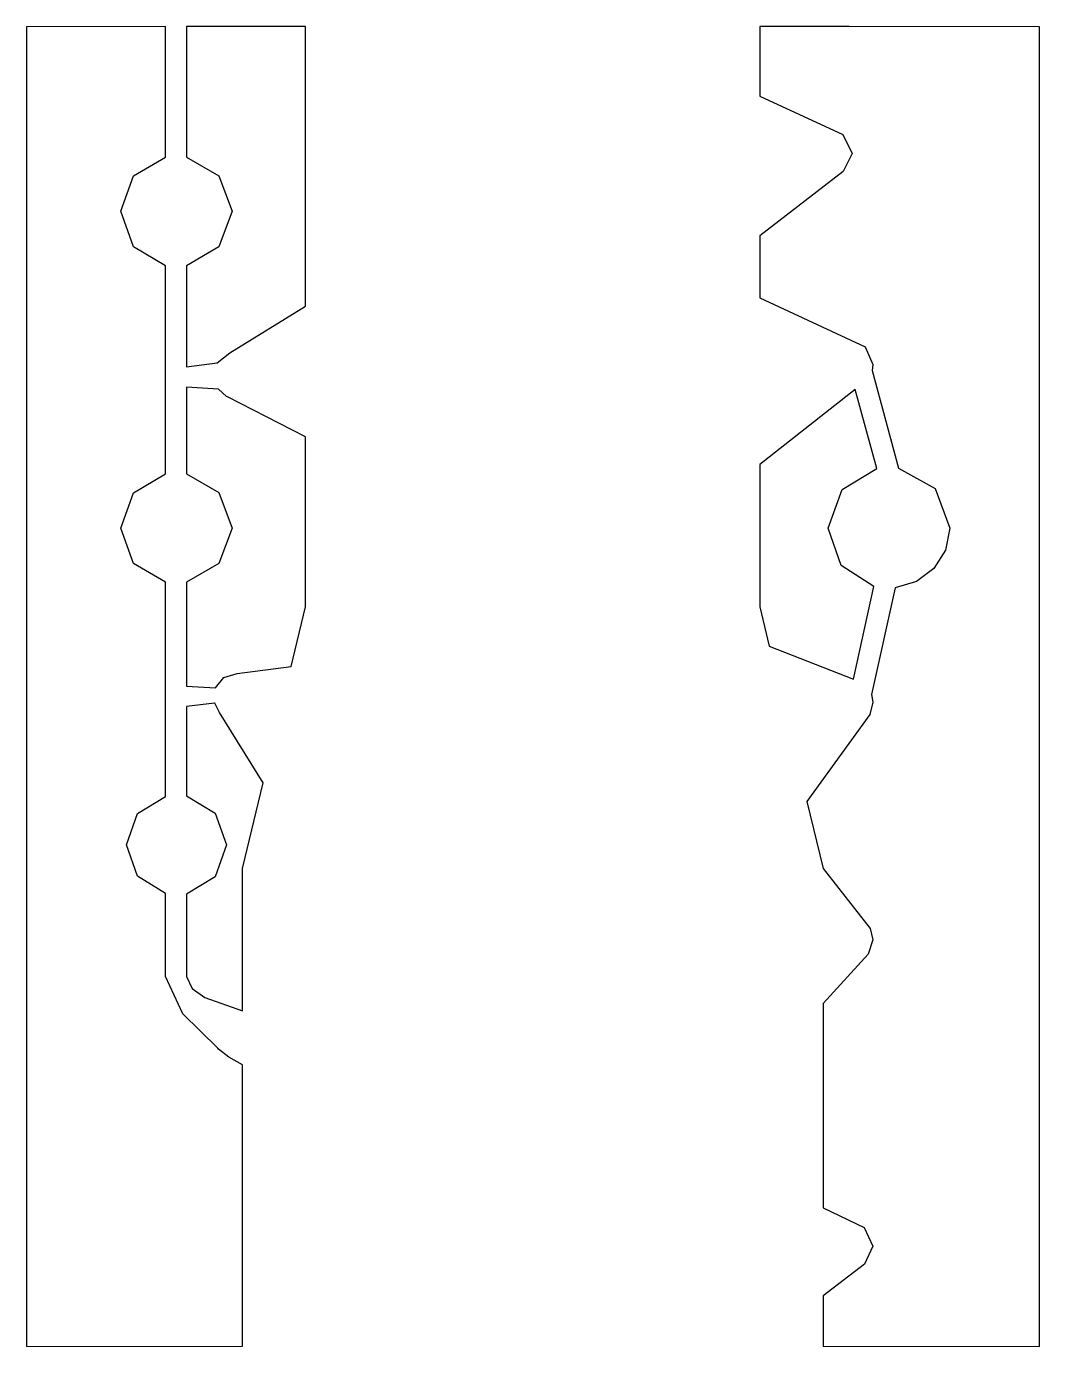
# Model space of a CAD drawing. Extents: x 98.5 to 117.7, y 177.8 to 202.8.
import ezdxf

# ---------------------------------------------------------------- set-up
doc = ezdxf.new("R2010")
doc.units = 0

msp = doc.modelspace()

# ---------------------------------------------------------------- linework, layer by layer
at = {"layer": 'Layer 1', "color": 4}
for p, q in [((101.087849, 202.804391), (98.450835, 202.795557)), ((98.450835, 202.795557), (98.450835, 177.792432)), ((101.087849, 200.326127), (101.087849, 202.804391)), ((101.087849, 202.804391), (101.087849, 202.804391)), ((101.484724, 202.804391), (101.484724, 200.326127)), ((102.049168, 202.804391), (101.484724, 202.804391)), ((101.484724, 202.804391), (101.484724, 202.804391)), ((102.543057, 202.804391), (102.049168, 202.804391)), ((103.742501, 202.804391), (102.543057, 202.804391)), ((103.742501, 197.503905), (103.742501, 202.804391)), ((113.549709, 202.804391), (112.350265, 202.804391)), ((112.350265, 202.804391), (112.350279, 202.804391)), ((112.350279, 202.804391), (112.350279, 201.481474)), ((114.043598, 202.804391), (113.549709, 202.804391)), ((117.650751, 202.795557), (114.043598, 202.804391)), ((117.650751, 177.792432), (117.650751, 202.795557)), ((112.350279, 201.481474), (113.92014, 200.75828)), ((113.92014, 200.75828), (114.096529, 200.396682)), ((114.096529, 200.396682), (113.92896, 200.052724)), ((100.483518, 199.970504), (101.087849, 200.326127)), ((101.484724, 200.326127), (102.099446, 199.97287)), ((100.241182, 199.303071), (100.483518, 199.970504)), ((102.099446, 199.97287), (102.349029, 199.303071)), ((113.92896, 200.052724), (112.350279, 198.835641)), ((100.483504, 198.631208), (100.241182, 199.303071)), ((102.349029, 199.303071), (102.099474, 198.628822)), ((101.087849, 198.271196), (100.483504, 198.631208)), ((102.099474, 198.628822), (101.484724, 198.271196)), ((112.350279, 198.835641), (112.350279, 197.662655)), ((101.087849, 194.328905), (101.087849, 198.271196)), ((101.484724, 198.271196), (101.484724, 196.357377)), ((112.350279, 197.662655), (114.343474, 196.736613)), ((102.304932, 196.62196), (103.742501, 197.503905)), ((102.066807, 196.427932), (102.304932, 196.62196)), ((114.343474, 196.736613), (114.493404, 196.401474)), ((101.484724, 196.357377), (102.066807, 196.427932)), ((114.493404, 196.401474), (114.475765, 196.286821)), ((114.475765, 196.286821), (114.978474, 194.434738)), ((102.093265, 195.934058), (101.484724, 195.969335)), ((101.484724, 195.969335), (101.484724, 195.969321)), ((101.484724, 195.969321), (101.484724, 194.328905)), ((102.243196, 195.792946), (102.093265, 195.934058)), ((114.158265, 195.925224), (112.350279, 194.505293)), ((114.56396, 194.425918), (114.158265, 195.925224)), ((114.158265, 195.925224), (114.158265, 195.925224)), ((102.260835, 195.784113), (102.243196, 195.792946)), ((103.742501, 195.025641), (102.260835, 195.784113)), ((103.742501, 191.806543), (103.742501, 195.025641)), ((112.350279, 194.505293), (112.350279, 191.806543)), ((113.908835, 194.029663), (114.56396, 194.425918)), ((114.978474, 194.434738), (115.669437, 194.048359)), ((100.483504, 193.968892), (101.087849, 194.328905)), ((101.484724, 194.328905), (102.099474, 193.971279)), ((100.241182, 193.29703), (100.483504, 193.968892)), ((102.099474, 193.971279), (102.349029, 193.29703)), ((113.646737, 193.29703), (113.908835, 194.029663)), ((115.669437, 194.048359), (115.948612, 193.29703)), ((100.483518, 192.629597), (100.241182, 193.29703)), ((102.349029, 193.29703), (102.099446, 192.627231)), ((113.89288, 192.592037), (113.646737, 193.29703)), ((115.948612, 193.29703), (115.868389, 192.879612)), ((115.868389, 192.879612), (115.648694, 192.534024)), ((101.087849, 192.273974), (100.483518, 192.629597)), ((102.099446, 192.627231), (101.484724, 192.273974)), ((114.511043, 192.194599), (113.89288, 192.592037)), ((115.648694, 192.534024), (115.32099, 192.287717)), ((101.087849, 190.801127), (101.087849, 192.273974)), ((101.484724, 192.273974), (101.484724, 190.801127)), ((114.122987, 190.43953), (114.511043, 192.194599)), ((114.916737, 192.168141), (114.466946, 190.148488)), ((115.32099, 192.287717), (114.916737, 192.168141)), ((103.469099, 190.677655), (103.742501, 191.806543)), ((112.350279, 191.806543), (112.526668, 191.06571)), ((112.526668, 191.06571), (114.122987, 190.43953)), ((101.087849, 188.21703), (101.087849, 190.801127)), ((101.484724, 190.801127), (101.484724, 190.307238)), ((102.446043, 190.545363), (103.469099, 190.677655)), ((102.031529, 190.27196), (102.194483, 190.469207)), ((102.194483, 190.469207), (102.446043, 190.545363)), ((101.484724, 190.307238), (102.031529, 190.27196)), ((114.466946, 190.148488), (114.49339, 189.998557)), ((102.01389, 189.980918), (101.484724, 189.919182)), ((101.484724, 189.919182), (101.484724, 188.225849)), ((102.02271, 189.980918), (102.013876, 189.980918)), ((102.013876, 189.980918), (102.01389, 189.980918)), ((102.110904, 189.80453), (102.02271, 189.980918)), ((114.49339, 189.998557), (114.431654, 189.769252)), ((102.939932, 188.472793), (102.110904, 189.80453)), ((114.431654, 189.769252), (113.241029, 188.120016)), ((102.543057, 186.850016), (102.939932, 188.472793)), ((100.558754, 187.892003), (101.087849, 188.21703)), ((101.484724, 188.225849), (102.026297, 187.901766)), ((113.241029, 188.120016), (113.549709, 186.850016)), ((100.347015, 187.299807), (100.558754, 187.892003)), ((102.026297, 187.901766), (102.243196, 187.299807)), ((100.558725, 186.70316), (100.347015, 187.299807)), ((102.243196, 187.299807), (102.026297, 186.693439)), ((102.543057, 184.151266), (102.543057, 186.850016)), ((113.549709, 186.850016), (114.440473, 185.712307)), ((101.087849, 186.373766), (100.558725, 186.70316)), ((102.026297, 186.693439), (101.484724, 186.364946)), ((101.087849, 184.803905), (101.087849, 186.373766)), ((101.484724, 186.364946), (101.484724, 184.803905)), ((114.440473, 185.712307), (114.49339, 185.500641)), ((114.49339, 185.500641), (114.405196, 185.227238)), ((114.405196, 185.227238), (113.549709, 184.292377)), ((101.413694, 184.096605), (101.087849, 184.803905)), ((101.484724, 184.803905), (101.591932, 184.575991)), ((101.591932, 184.575991), (101.832916, 184.408947)), ((101.832916, 184.408947), (102.543057, 184.151266)), ((102.075626, 183.44571), (101.413694, 184.096605)), ((113.549709, 184.292377), (113.549709, 180.420641)), ((102.093265, 183.428071), (102.075626, 183.44571)), ((102.287293, 183.278141), (102.093265, 183.428071)), ((102.543057, 183.12821), (102.287293, 183.278141)), ((102.543057, 177.801266), (102.543057, 183.12821)), ((113.549709, 180.420641), (114.325821, 180.050224)), ((114.325821, 180.050224), (114.49339, 179.697446)), ((114.49339, 179.697446), (114.33464, 179.353488)), ((114.33464, 179.353488), (113.549709, 178.753766)), ((113.549709, 178.753766), (113.549709, 177.801266)), ((98.450835, 177.792432), (102.543057, 177.801266)), ((113.549709, 177.801266), (117.650751, 177.792432))]:
    msp.add_line(p, q, dxfattribs=at)

doc.saveas('drawing.dxf')
